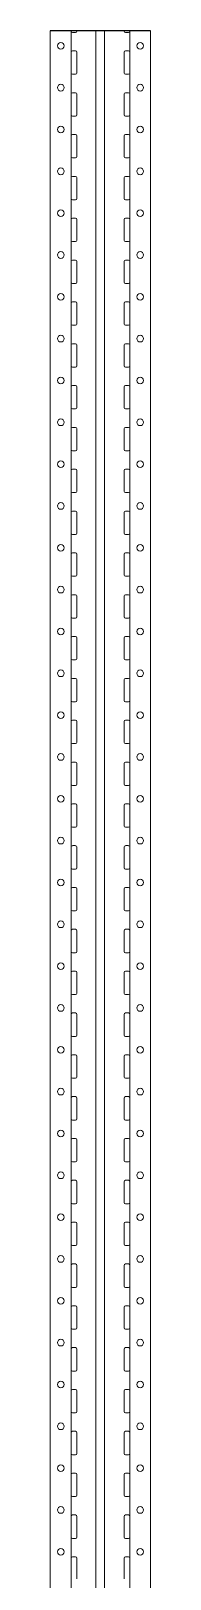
# Model space of a CAD drawing. Header units: millimetres. Extents: x 377 to 4292, y 366 to 7366.
# Drawn here: x 393 to 513, y 5516 to 7366 of the extents above; entities that cross this region are included whole.
import ezdxf

# ---------------------------------------------------------------- set-up
doc = ezdxf.new("R2010")
doc.units = ezdxf.units.MM
doc.layers.add('Рамы', color=7, linetype='Continuous', true_color=0x154889)

# ---------------------------------------------------------------- blocks, each defined once
blk = doc.blocks.new('*U10')
at = {"lineweight": 13, "ltscale": 100}
for p, q in [((-60, 0), (-60, 7000)), ((-35, 0), (-35, 7000)), ((-5.5, 7000), (-5.5, 0)), ((5, 7000), (5, 0)), ((35, 0), (35, 7000)), ((60, 0), (60, 7000))]:
    blk.add_line(p, q, dxfattribs=at)
blk.add_line((60, 7000), (-60, 7000))
at = {"lineweight": 13}
for p, q in [((-29.7, 6998.2), (-33.5, 6998.2)), ((-28.3, 6999.7), (-28.3, 7000)), ((28.3, 6999.7), (28.3, 7000)), ((29.8, 6998.2), (33.5, 6998.2)), ((-29.7, 6976.2), (-33.5, 6976.2)), ((33.5, 6976.2), (29.8, 6976.2)), ((-28.3, 6950), (-28.3, 6974.7)), ((28.3, 6950), (28.3, 6974.6)), ((-29.7, 6948.2), (-33.5, 6948.2)), ((-28.3, 6949.7), (-28.3, 6950)), ((28.3, 6949.7), (28.3, 6950)), ((29.8, 6948.2), (33.5, 6948.2)), ((-29.7, 6926.2), (-33.5, 6926.2)), ((-28.3, 6900), (-28.3, 6924.7)), ((28.3, 6900), (28.3, 6924.6)), ((33.5, 6926.2), (29.8, 6926.2)), ((-29.7, 6898.2), (-33.5, 6898.2)), ((-28.3, 6899.7), (-28.3, 6900)), ((28.3, 6899.7), (28.3, 6900)), ((29.8, 6898.2), (33.5, 6898.2)), ((-29.7, 6876.2), (-33.5, 6876.2)), ((-28.3, 6850), (-28.3, 6874.7)), ((28.3, 6850), (28.3, 6874.6)), ((33.5, 6876.2), (29.8, 6876.2)), ((-29.7, 6848.2), (-33.5, 6848.2)), ((-28.3, 6849.7), (-28.3, 6850)), ((28.3, 6849.7), (28.3, 6850)), ((29.8, 6848.2), (33.5, 6848.2)), ((-29.7, 6826.2), (-33.5, 6826.2)), ((-28.3, 6800), (-28.3, 6824.7)), ((28.3, 6800), (28.3, 6824.6)), ((33.5, 6826.2), (29.8, 6826.2)), ((-29.7, 6798.2), (-33.5, 6798.2)), ((-28.3, 6799.7), (-28.3, 6800)), ((28.3, 6799.7), (28.3, 6800)), ((29.8, 6798.2), (33.5, 6798.2)), ((-29.7, 6776.2), (-33.5, 6776.2)), ((-28.3, 6750), (-28.3, 6774.7)), ((28.3, 6750), (28.3, 6774.6)), ((33.5, 6776.2), (29.8, 6776.2)), ((-29.7, 6748.2), (-33.5, 6748.2)), ((-28.3, 6749.7), (-28.3, 6750)), ((28.3, 6749.7), (28.3, 6750)), ((29.8, 6748.2), (33.5, 6748.2)), ((-29.7, 6726.2), (-33.5, 6726.2)), ((-28.3, 6700), (-28.3, 6724.7)), ((28.3, 6700), (28.3, 6724.6)), ((33.5, 6726.2), (29.8, 6726.2)), ((-29.7, 6698.2), (-33.5, 6698.2)), ((-28.3, 6699.7), (-28.3, 6700)), ((28.3, 6699.7), (28.3, 6700)), ((29.8, 6698.2), (33.5, 6698.2)), ((-29.7, 6676.2), (-33.5, 6676.2)), ((-28.3, 6650), (-28.3, 6674.7)), ((28.3, 6650), (28.3, 6674.6)), ((33.5, 6676.2), (29.8, 6676.2)), ((-29.7, 6648.2), (-33.5, 6648.2)), ((-28.3, 6649.7), (-28.3, 6650)), ((28.3, 6649.7), (28.3, 6650)), ((29.8, 6648.2), (33.5, 6648.2)), ((-29.7, 6626.2), (-33.5, 6626.2)), ((-28.3, 6600), (-28.3, 6624.7)), ((28.3, 6600), (28.3, 6624.6)), ((33.5, 6626.2), (29.8, 6626.2)), ((-29.7, 6598.2), (-33.5, 6598.2)), ((-28.3, 6599.7), (-28.3, 6600)), ((28.3, 6599.7), (28.3, 6600)), ((29.8, 6598.2), (33.5, 6598.2)), ((-29.7, 6576.2), (-33.5, 6576.2)), ((-28.3, 6550), (-28.3, 6574.7)), ((28.3, 6550), (28.3, 6574.6)), ((33.5, 6576.2), (29.8, 6576.2)), ((-29.7, 6548.2), (-33.5, 6548.2)), ((-28.3, 6549.7), (-28.3, 6550)), ((28.3, 6549.7), (28.3, 6550)), ((29.8, 6548.2), (33.5, 6548.2)), ((-29.7, 6526.2), (-33.5, 6526.2)), ((-28.3, 6500), (-28.3, 6524.7)), ((28.3, 6500), (28.3, 6524.6)), ((33.5, 6526.2), (29.8, 6526.2)), ((-29.7, 6498.2), (-33.5, 6498.2)), ((-28.3, 6499.7), (-28.3, 6500)), ((28.3, 6499.7), (28.3, 6500)), ((29.8, 6498.2), (33.5, 6498.2)), ((-29.7, 6476.2), (-33.5, 6476.2)), ((33.5, 6476.2), (29.8, 6476.2)), ((-28.3, 6450), (-28.3, 6474.7)), ((28.3, 6450), (28.3, 6474.6)), ((-29.7, 6448.2), (-33.5, 6448.2)), ((-28.3, 6449.7), (-28.3, 6450)), ((28.3, 6449.7), (28.3, 6450)), ((29.8, 6448.2), (33.5, 6448.2)), ((-29.7, 6426.2), (-33.5, 6426.2)), ((-28.3, 6400), (-28.3, 6424.7)), ((28.3, 6400), (28.3, 6424.6)), ((33.5, 6426.2), (29.8, 6426.2)), ((-29.7, 6398.2), (-33.5, 6398.2)), ((-28.3, 6399.7), (-28.3, 6400)), ((28.3, 6399.7), (28.3, 6400)), ((29.8, 6398.2), (33.5, 6398.2)), ((-29.7, 6376.2), (-33.5, 6376.2)), ((-28.3, 6350), (-28.3, 6374.7)), ((28.3, 6350), (28.3, 6374.6)), ((33.5, 6376.2), (29.8, 6376.2)), ((-29.7, 6348.2), (-33.5, 6348.2)), ((-28.3, 6349.7), (-28.3, 6350)), ((28.3, 6349.7), (28.3, 6350)), ((29.8, 6348.2), (33.5, 6348.2)), ((-29.7, 6326.2), (-33.5, 6326.2)), ((-28.3, 6300), (-28.3, 6324.7)), ((28.3, 6300), (28.3, 6324.6)), ((33.5, 6326.2), (29.8, 6326.2)), ((-29.7, 6298.2), (-33.5, 6298.2)), ((-28.3, 6299.7), (-28.3, 6300)), ((28.3, 6299.7), (28.3, 6300)), ((29.8, 6298.2), (33.5, 6298.2)), ((-29.7, 6276.2), (-33.5, 6276.2)), ((-28.3, 6250), (-28.3, 6274.7)), ((28.3, 6250), (28.3, 6274.6)), ((33.5, 6276.2), (29.8, 6276.2)), ((-29.7, 6248.2), (-33.5, 6248.2)), ((-28.3, 6249.7), (-28.3, 6250)), ((28.3, 6249.7), (28.3, 6250)), ((29.8, 6248.2), (33.5, 6248.2)), ((-29.7, 6226.2), (-33.5, 6226.2)), ((-28.3, 6200), (-28.3, 6224.7)), ((28.3, 6200), (28.3, 6224.6)), ((33.5, 6226.2), (29.8, 6226.2)), ((-28.3, 6199.7), (-28.3, 6200)), ((28.3, 6199.7), (28.3, 6200)), ((-29.7, 6198.2), (-33.5, 6198.2)), ((29.8, 6198.2), (33.5, 6198.2)), ((-29.7, 6176.2), (-33.5, 6176.2)), ((-28.3, 6150), (-28.3, 6174.7)), ((28.3, 6150), (28.3, 6174.6)), ((33.5, 6176.2), (29.8, 6176.2)), ((-29.7, 6148.2), (-33.5, 6148.2)), ((-28.3, 6149.7), (-28.3, 6150)), ((28.3, 6149.7), (28.3, 6150)), ((29.8, 6148.2), (33.5, 6148.2)), ((-29.7, 6126.2), (-33.5, 6126.2)), ((-28.3, 6100), (-28.3, 6124.7)), ((28.3, 6100), (28.3, 6124.6)), ((33.5, 6126.2), (29.8, 6126.2)), ((-29.7, 6098.2), (-33.5, 6098.2)), ((-28.3, 6099.7), (-28.3, 6100)), ((28.3, 6099.7), (28.3, 6100)), ((29.8, 6098.2), (33.5, 6098.2)), ((-29.7, 6076.2), (-33.5, 6076.2)), ((-28.3, 6050), (-28.3, 6074.7)), ((28.3, 6050), (28.3, 6074.6)), ((33.5, 6076.2), (29.8, 6076.2)), ((-29.7, 6048.2), (-33.5, 6048.2)), ((-28.3, 6049.7), (-28.3, 6050)), ((28.3, 6049.7), (28.3, 6050)), ((29.8, 6048.2), (33.5, 6048.2)), ((-29.7, 6026.2), (-33.5, 6026.2)), ((-28.3, 6000), (-28.3, 6024.7)), ((28.3, 6000), (28.3, 6024.6)), ((33.5, 6026.2), (29.8, 6026.2)), ((-29.7, 5998.2), (-33.5, 5998.2)), ((-28.3, 5999.7), (-28.3, 6000)), ((28.3, 5999.7), (28.3, 6000)), ((29.8, 5998.2), (33.5, 5998.2)), ((-29.7, 5976.2), (-33.5, 5976.2)), ((-28.3, 5950), (-28.3, 5974.7)), ((28.3, 5950), (28.3, 5974.6)), ((33.5, 5976.2), (29.8, 5976.2)), ((-29.7, 5948.2), (-33.5, 5948.2)), ((-28.3, 5949.7), (-28.3, 5950)), ((28.3, 5949.7), (28.3, 5950)), ((29.8, 5948.2), (33.5, 5948.2)), ((-29.7, 5926.2), (-33.5, 5926.2)), ((-28.3, 5900), (-28.3, 5924.7)), ((28.3, 5900), (28.3, 5924.6)), ((33.5, 5926.2), (29.8, 5926.2)), ((-29.7, 5898.2), (-33.5, 5898.2)), ((-28.3, 5899.7), (-28.3, 5900)), ((28.3, 5899.7), (28.3, 5900)), ((29.8, 5898.2), (33.5, 5898.2)), ((-29.7, 5876.2), (-33.5, 5876.2)), ((-28.3, 5850), (-28.3, 5874.7)), ((28.3, 5850), (28.3, 5874.6)), ((33.5, 5876.2), (29.8, 5876.2)), ((-29.7, 5848.2), (-33.5, 5848.2)), ((-28.3, 5849.7), (-28.3, 5850)), ((28.3, 5849.7), (28.3, 5850)), ((29.8, 5848.2), (33.5, 5848.2)), ((-29.7, 5826.2), (-33.5, 5826.2)), ((-28.3, 5800), (-28.3, 5824.7)), ((28.3, 5800), (28.3, 5824.6)), ((33.5, 5826.2), (29.8, 5826.2)), ((-29.7, 5798.2), (-33.5, 5798.2)), ((-28.3, 5799.7), (-28.3, 5800)), ((28.3, 5799.7), (28.3, 5800)), ((29.8, 5798.2), (33.5, 5798.2)), ((-29.7, 5776.2), (-33.5, 5776.2)), ((-28.3, 5750), (-28.3, 5774.7)), ((28.3, 5750), (28.3, 5774.6)), ((33.5, 5776.2), (29.8, 5776.2)), ((-29.7, 5748.2), (-33.5, 5748.2)), ((-28.3, 5749.7), (-28.3, 5750)), ((28.3, 5749.7), (28.3, 5750)), ((29.8, 5748.2), (33.5, 5748.2)), ((-29.7, 5726.2), (-33.5, 5726.2)), ((-28.3, 5700), (-28.3, 5724.7)), ((28.3, 5700), (28.3, 5724.6)), ((33.5, 5726.2), (29.8, 5726.2)), ((-28.3, 5699.7), (-28.3, 5700)), ((28.3, 5699.7), (28.3, 5700)), ((-29.7, 5698.2), (-33.5, 5698.2)), ((29.8, 5698.2), (33.5, 5698.2)), ((-29.7, 5676.2), (-33.5, 5676.2)), ((-28.3, 5650), (-28.3, 5674.7)), ((28.3, 5650), (28.3, 5674.6)), ((33.5, 5676.2), (29.8, 5676.2)), ((-29.7, 5648.2), (-33.5, 5648.2)), ((-28.3, 5649.7), (-28.3, 5650)), ((28.3, 5649.7), (28.3, 5650)), ((29.8, 5648.2), (33.5, 5648.2)), ((-29.7, 5626.2), (-33.5, 5626.2)), ((33.5, 5626.2), (29.8, 5626.2)), ((-28.3, 5600), (-28.3, 5624.7)), ((28.3, 5600), (28.3, 5624.6)), ((-29.7, 5598.2), (-33.5, 5598.2)), ((-28.3, 5599.7), (-28.3, 5600)), ((28.3, 5599.7), (28.3, 5600)), ((29.8, 5598.2), (33.5, 5598.2)), ((-29.7, 5576.2), (-33.5, 5576.2)), ((-28.3, 5550), (-28.3, 5574.7)), ((28.3, 5550), (28.3, 5574.6)), ((33.5, 5576.2), (29.8, 5576.2)), ((-29.7, 5548.2), (-33.5, 5548.2)), ((-28.3, 5549.7), (-28.3, 5550)), ((28.3, 5549.7), (28.3, 5550)), ((29.8, 5548.2), (33.5, 5548.2)), ((-29.7, 5526.2), (-33.5, 5526.2)), ((-28.3, 5500), (-28.3, 5524.7)), ((28.3, 5500), (28.3, 5524.6)), ((33.5, 5526.2), (29.8, 5526.2)), ((-29.7, 5498.2), (-33.5, 5498.2)), ((-28.3, 5499.7), (-28.3, 5500)), ((28.3, 5499.7), (28.3, 5500)), ((29.8, 5498.2), (33.5, 5498.2)), ((-29.7, 5476.2), (-33.5, 5476.2)), ((-28.3, 5450), (-28.3, 5474.7)), ((28.3, 5450), (28.3, 5474.6)), ((33.5, 5476.2), (29.8, 5476.2)), ((-29.7, 5448.2), (-33.5, 5448.2)), ((-28.3, 5449.7), (-28.3, 5450)), ((28.3, 5449.7), (28.3, 5450)), ((29.8, 5448.2), (33.5, 5448.2)), ((-29.7, 5426.2), (-33.5, 5426.2)), ((-28.3, 5400), (-28.3, 5424.7)), ((28.3, 5400), (28.3, 5424.6)), ((33.5, 5426.2), (29.8, 5426.2)), ((-29.7, 5398.2), (-33.5, 5398.2)), ((-28.3, 5399.7), (-28.3, 5400)), ((28.3, 5399.7), (28.3, 5400)), ((29.8, 5398.2), (33.5, 5398.2)), ((-29.7, 5376.2), (-33.5, 5376.2)), ((-28.3, 5350), (-28.3, 5374.7)), ((28.3, 5350), (28.3, 5374.6)), ((33.5, 5376.2), (29.8, 5376.2)), ((-29.7, 5348.2), (-33.5, 5348.2)), ((-28.3, 5349.7), (-28.3, 5350)), ((28.3, 5349.7), (28.3, 5350)), ((29.8, 5348.2), (33.5, 5348.2)), ((-29.7, 5326.2), (-33.5, 5326.2)), ((-28.3, 5300), (-28.3, 5324.7)), ((28.3, 5300), (28.3, 5324.6)), ((33.5, 5326.2), (29.8, 5326.2)), ((-29.7, 5298.2), (-33.5, 5298.2)), ((-28.3, 5299.7), (-28.3, 5300)), ((28.3, 5299.7), (28.3, 5300)), ((29.8, 5298.2), (33.5, 5298.2)), ((-29.7, 5276.2), (-33.5, 5276.2)), ((-28.3, 5250), (-28.3, 5274.7)), ((28.3, 5250), (28.3, 5274.6)), ((33.5, 5276.2), (29.8, 5276.2)), ((-29.7, 5248.2), (-33.5, 5248.2)), ((-28.3, 5249.7), (-28.3, 5250)), ((28.3, 5249.7), (28.3, 5250)), ((29.8, 5248.2), (33.5, 5248.2)), ((-29.7, 5226.2), (-33.5, 5226.2)), ((-28.3, 5200), (-28.3, 5224.7)), ((28.3, 5200), (28.3, 5224.6)), ((33.5, 5226.2), (29.8, 5226.2)), ((-28.3, 5199.7), (-28.3, 5200)), ((28.3, 5199.7), (28.3, 5200)), ((-29.7, 5198.2), (-33.5, 5198.2)), ((29.8, 5198.2), (33.5, 5198.2)), ((-29.7, 5176.2), (-33.5, 5176.2)), ((-28.3, 5150), (-28.3, 5174.7)), ((28.3, 5150), (28.3, 5174.6)), ((33.5, 5176.2), (29.8, 5176.2)), ((-28.3, 5149.7), (-28.3, 5150)), ((28.3, 5149.7), (28.3, 5150))]:
    blk.add_line(p, q, dxfattribs=at)
for centre, major_axis, start_param, end_param in [((-33.5, 6999.7), (-1.06, 1.06), 0.785398, 2.356194), ((-29.7, 6999.7), (1.06, 1.06), 3.926991, 5.497787), ((29.8, 6999.7), (-1.06, 1.06), 0.785398, 2.356194), ((33.5, 6999.7), (1.06, 1.06), 3.926991, 5.497787), ((-47.5, 6982.2), (4, 0), -0.000077, 6.283108), ((-33.5, 6974.7), (1.06, 1.06), 0.785398, 2.356194), ((-29.7, 6974.7), (-1.06, 1.06), 3.926991, 5.497787), ((29.8, 6974.7), (1.06, 1.06), 0.785398, 2.356194), ((33.5, 6974.7), (-1.06, 1.06), 3.926991, 5.497787), ((47.5, 6982.2), (4, 0), -0.000077, 6.283108), ((-33.5, 6949.7), (-1.06, 1.06), 0.785398, 2.356194), ((-29.7, 6949.7), (1.06, 1.06), 3.926991, 5.497787), ((29.8, 6949.7), (-1.06, 1.06), 0.785398, 2.356194), ((33.5, 6949.7), (1.06, 1.06), 3.926991, 5.497787), ((-47.5, 6932.2), (4, 0), -0.000077, 6.283108), ((-33.5, 6924.7), (1.06, 1.06), 0.785398, 2.356194), ((-29.7, 6924.7), (-1.06, 1.06), 3.926991, 5.497787), ((29.8, 6924.7), (1.06, 1.06), 0.785398, 2.356194), ((33.5, 6924.7), (-1.06, 1.06), 3.926991, 5.497787), ((47.5, 6932.2), (4, 0), -0.000077, 6.283108), ((-47.5, 6882.2), (4, 0), -0.000077, 6.283108), ((-33.5, 6899.7), (-1.06, 1.06), 0.785398, 2.356194), ((-29.7, 6899.7), (1.06, 1.06), 3.926991, 5.497787), ((29.8, 6899.7), (-1.06, 1.06), 0.785398, 2.356194), ((33.5, 6899.7), (1.06, 1.06), 3.926991, 5.497787), ((47.5, 6882.2), (4, 0), -0.000077, 6.283108), ((-33.5, 6874.7), (1.06, 1.06), 0.785398, 2.356194), ((-29.7, 6874.7), (-1.06, 1.06), 3.926991, 5.497787), ((29.8, 6874.7), (1.06, 1.06), 0.785398, 2.356194), ((33.5, 6874.7), (-1.06, 1.06), 3.926991, 5.497787), ((-33.5, 6849.7), (-1.06, 1.06), 0.785398, 2.356194), ((-29.7, 6849.7), (1.06, 1.06), 3.926991, 5.497787), ((29.8, 6849.7), (-1.06, 1.06), 0.785398, 2.356194), ((33.5, 6849.7), (1.06, 1.06), 3.926991, 5.497787), ((-47.5, 6832.2), (4, 0), -0.000077, 6.283108), ((47.5, 6832.2), (4, 0), -0.000077, 6.283108), ((-33.5, 6824.7), (1.06, 1.06), 0.785398, 2.356194), ((-29.7, 6824.7), (-1.06, 1.06), 3.926991, 5.497787), ((29.8, 6824.7), (1.06, 1.06), 0.785398, 2.356194), ((33.5, 6824.7), (-1.06, 1.06), 3.926991, 5.497787), ((-33.5, 6799.7), (-1.06, 1.06), 0.785398, 2.356194), ((-29.7, 6799.7), (1.06, 1.06), 3.926991, 5.497787), ((29.8, 6799.7), (-1.06, 1.06), 0.785398, 2.356194), ((33.5, 6799.7), (1.06, 1.06), 3.926991, 5.497787), ((-47.5, 6782.2), (4, 0), -0.000077, 6.283108), ((-33.5, 6774.7), (1.06, 1.06), 0.785398, 2.356194), ((-29.7, 6774.7), (-1.06, 1.06), 3.926991, 5.497787), ((29.8, 6774.7), (1.06, 1.06), 0.785398, 2.356194), ((33.5, 6774.7), (-1.06, 1.06), 3.926991, 5.497787), ((47.5, 6782.2), (4, 0), -0.000077, 6.283108), ((-47.5, 6732.2), (4, 0), -0.000077, 6.283108), ((-33.5, 6749.7), (-1.06, 1.06), 0.785398, 2.356194), ((-29.7, 6749.7), (1.06, 1.06), 3.926991, 5.497787), ((29.8, 6749.7), (-1.06, 1.06), 0.785398, 2.356194), ((33.5, 6749.7), (1.06, 1.06), 3.926991, 5.497787), ((47.5, 6732.2), (4, 0), -0.000077, 6.283108), ((-33.5, 6724.7), (1.06, 1.06), 0.785398, 2.356194), ((-29.7, 6724.7), (-1.06, 1.06), 3.926991, 5.497787), ((29.8, 6724.7), (1.06, 1.06), 0.785398, 2.356194), ((33.5, 6724.7), (-1.06, 1.06), 3.926991, 5.497787), ((-33.5, 6699.7), (-1.06, 1.06), 0.785398, 2.356194), ((-29.7, 6699.7), (1.06, 1.06), 3.926991, 5.497787), ((29.8, 6699.7), (-1.06, 1.06), 0.785398, 2.356194), ((33.5, 6699.7), (1.06, 1.06), 3.926991, 5.497787), ((-47.5, 6682.2), (4, 0), -0.000077, 6.283108), ((47.5, 6682.2), (4, 0), -0.000077, 6.283108), ((-33.5, 6674.7), (1.06, 1.06), 0.785398, 2.356194), ((-29.7, 6674.7), (-1.06, 1.06), 3.926991, 5.497787), ((29.8, 6674.7), (1.06, 1.06), 0.785398, 2.356194), ((33.5, 6674.7), (-1.06, 1.06), 3.926991, 5.497787), ((-33.5, 6649.7), (-1.06, 1.06), 0.785398, 2.356194), ((-29.7, 6649.7), (1.06, 1.06), 3.926991, 5.497787), ((29.8, 6649.7), (-1.06, 1.06), 0.785398, 2.356194), ((33.5, 6649.7), (1.06, 1.06), 3.926991, 5.497787), ((-47.5, 6632.2), (4, 0), -0.000077, 6.283108), ((-33.5, 6624.7), (1.06, 1.06), 0.785398, 2.356194), ((-29.7, 6624.7), (-1.06, 1.06), 3.926991, 5.497787), ((29.8, 6624.7), (1.06, 1.06), 0.785398, 2.356194), ((33.5, 6624.7), (-1.06, 1.06), 3.926991, 5.497787), ((47.5, 6632.2), (4, 0), -0.000077, 6.283108), ((-33.5, 6599.7), (-1.06, 1.06), 0.785398, 2.356194), ((-29.7, 6599.7), (1.06, 1.06), 3.926991, 5.497787), ((29.8, 6599.7), (-1.06, 1.06), 0.785398, 2.356194), ((33.5, 6599.7), (1.06, 1.06), 3.926991, 5.497787), ((-47.5, 6582.2), (4, 0), -0.000077, 6.283108), ((-33.5, 6574.7), (1.06, 1.06), 0.785398, 2.356194), ((-29.7, 6574.7), (-1.06, 1.06), 3.926991, 5.497787), ((29.8, 6574.7), (1.06, 1.06), 0.785398, 2.356194), ((33.5, 6574.7), (-1.06, 1.06), 3.926991, 5.497787), ((47.5, 6582.2), (4, 0), -0.000077, 6.283108), ((-47.5, 6532.2), (4, 0), -0.000077, 6.283108), ((-33.5, 6549.7), (-1.06, 1.06), 0.785398, 2.356194), ((-29.7, 6549.7), (1.06, 1.06), 3.926991, 5.497787), ((29.8, 6549.7), (-1.06, 1.06), 0.785398, 2.356194), ((33.5, 6549.7), (1.06, 1.06), 3.926991, 5.497787), ((47.5, 6532.2), (4, 0), -0.000077, 6.283108), ((-33.5, 6524.7), (1.06, 1.06), 0.785398, 2.356194), ((-29.7, 6524.7), (-1.06, 1.06), 3.926991, 5.497787), ((29.8, 6524.7), (1.06, 1.06), 0.785398, 2.356194), ((33.5, 6524.7), (-1.06, 1.06), 3.926991, 5.497787), ((-33.5, 6499.7), (-1.06, 1.06), 0.785398, 2.356194), ((-29.7, 6499.7), (1.06, 1.06), 3.926991, 5.497787), ((29.8, 6499.7), (-1.06, 1.06), 0.785398, 2.356194), ((33.5, 6499.7), (1.06, 1.06), 3.926991, 5.497787), ((-47.5, 6482.2), (4, 0), -0.000077, 6.283108), ((-33.5, 6474.7), (1.06, 1.06), 0.785398, 2.356194), ((-29.7, 6474.7), (-1.06, 1.06), 3.926991, 5.497787), ((29.8, 6474.7), (1.06, 1.06), 0.785398, 2.356194), ((33.5, 6474.7), (-1.06, 1.06), 3.926991, 5.497787), ((47.5, 6482.2), (4, 0), -0.000077, 6.283108), ((-33.5, 6449.7), (-1.06, 1.06), 0.785398, 2.356194), ((-29.7, 6449.7), (1.06, 1.06), 3.926991, 5.497787), ((29.8, 6449.7), (-1.06, 1.06), 0.785398, 2.356194), ((33.5, 6449.7), (1.06, 1.06), 3.926991, 5.497787), ((-47.5, 6432.2), (4, 0), -0.000077, 6.283108), ((-33.5, 6424.7), (1.06, 1.06), 0.785398, 2.356194), ((-29.7, 6424.7), (-1.06, 1.06), 3.926991, 5.497787), ((29.8, 6424.7), (1.06, 1.06), 0.785398, 2.356194), ((33.5, 6424.7), (-1.06, 1.06), 3.926991, 5.497787), ((47.5, 6432.2), (4, 0), -0.000077, 6.283108), ((-47.5, 6382.2), (4, 0), -0.000077, 6.283108), ((-33.5, 6399.7), (-1.06, 1.06), 0.785398, 2.356194), ((-29.7, 6399.7), (1.06, 1.06), 3.926991, 5.497787), ((29.8, 6399.7), (-1.06, 1.06), 0.785398, 2.356194), ((33.5, 6399.7), (1.06, 1.06), 3.926991, 5.497787), ((47.5, 6382.2), (4, 0), -0.000077, 6.283108), ((-33.5, 6374.7), (1.06, 1.06), 0.785398, 2.356194), ((-29.7, 6374.7), (-1.06, 1.06), 3.926991, 5.497787), ((29.8, 6374.7), (1.06, 1.06), 0.785398, 2.356194), ((33.5, 6374.7), (-1.06, 1.06), 3.926991, 5.497787), ((-33.5, 6349.7), (-1.06, 1.06), 0.785398, 2.356194), ((-29.7, 6349.7), (1.06, 1.06), 3.926991, 5.497787), ((29.8, 6349.7), (-1.06, 1.06), 0.785398, 2.356194), ((33.5, 6349.7), (1.06, 1.06), 3.926991, 5.497787), ((-47.5, 6332.2), (4, 0), -0.000077, 6.283108), ((47.5, 6332.2), (4, 0), -0.000077, 6.283108), ((-33.5, 6324.7), (1.06, 1.06), 0.785398, 2.356194), ((-29.7, 6324.7), (-1.06, 1.06), 3.926991, 5.497787), ((29.8, 6324.7), (1.06, 1.06), 0.785398, 2.356194), ((33.5, 6324.7), (-1.06, 1.06), 3.926991, 5.497787), ((-33.5, 6299.7), (-1.06, 1.06), 0.785398, 2.356194), ((-29.7, 6299.7), (1.06, 1.06), 3.926991, 5.497787), ((29.8, 6299.7), (-1.06, 1.06), 0.785398, 2.356194), ((33.5, 6299.7), (1.06, 1.06), 3.926991, 5.497787), ((-47.5, 6282.2), (4, 0), -0.000077, 6.283108), ((-33.5, 6274.7), (1.06, 1.06), 0.785398, 2.356194), ((-29.7, 6274.7), (-1.06, 1.06), 3.926991, 5.497787), ((29.8, 6274.7), (1.06, 1.06), 0.785398, 2.356194), ((33.5, 6274.7), (-1.06, 1.06), 3.926991, 5.497787), ((47.5, 6282.2), (4, 0), -0.000077, 6.283108), ((-47.5, 6232.2), (4, 0), -0.000077, 6.283108), ((-33.5, 6249.7), (-1.06, 1.06), 0.785398, 2.356194), ((-29.7, 6249.7), (1.06, 1.06), 3.926991, 5.497787), ((29.8, 6249.7), (-1.06, 1.06), 0.785398, 2.356194), ((33.5, 6249.7), (1.06, 1.06), 3.926991, 5.497787), ((47.5, 6232.2), (4, 0), -0.000077, 6.283108), ((-33.5, 6224.7), (1.06, 1.06), 0.785398, 2.356194), ((-29.7, 6224.7), (-1.06, 1.06), 3.926991, 5.497787), ((29.8, 6224.7), (1.06, 1.06), 0.785398, 2.356194), ((33.5, 6224.7), (-1.06, 1.06), 3.926991, 5.497787), ((-33.5, 6199.7), (-1.06, 1.06), 0.785398, 2.356194), ((-29.7, 6199.7), (1.06, 1.06), 3.926991, 5.497787), ((29.8, 6199.7), (-1.06, 1.06), 0.785398, 2.356194), ((33.5, 6199.7), (1.06, 1.06), 3.926991, 5.497787), ((-47.5, 6182.2), (4, 0), -0.000077, 6.283108), ((47.5, 6182.2), (4, 0), -0.000077, 6.283108), ((-33.5, 6174.7), (1.06, 1.06), 0.785398, 2.356194), ((-29.7, 6174.7), (-1.06, 1.06), 3.926991, 5.497787), ((29.8, 6174.7), (1.06, 1.06), 0.785398, 2.356194), ((33.5, 6174.7), (-1.06, 1.06), 3.926991, 5.497787), ((-33.5, 6149.7), (-1.06, 1.06), 0.785398, 2.356194), ((-29.7, 6149.7), (1.06, 1.06), 3.926991, 5.497787), ((29.8, 6149.7), (-1.06, 1.06), 0.785398, 2.356194), ((33.5, 6149.7), (1.06, 1.06), 3.926991, 5.497787), ((-47.5, 6132.2), (4, 0), -0.000077, 6.283108), ((-33.5, 6124.7), (1.06, 1.06), 0.785398, 2.356194), ((-29.7, 6124.7), (-1.06, 1.06), 3.926991, 5.497787), ((29.8, 6124.7), (1.06, 1.06), 0.785398, 2.356194), ((33.5, 6124.7), (-1.06, 1.06), 3.926991, 5.497787), ((47.5, 6132.2), (4, 0), -0.000077, 6.283108), ((-33.5, 6099.7), (-1.06, 1.06), 0.785398, 2.356194), ((-29.7, 6099.7), (1.06, 1.06), 3.926991, 5.497787), ((29.8, 6099.7), (-1.06, 1.06), 0.785398, 2.356194), ((33.5, 6099.7), (1.06, 1.06), 3.926991, 5.497787), ((-47.5, 6082.2), (4, 0), -0.000077, 6.283108), ((-33.5, 6074.7), (1.06, 1.06), 0.785398, 2.356194), ((-29.7, 6074.7), (-1.06, 1.06), 3.926991, 5.497787), ((29.8, 6074.7), (1.06, 1.06), 0.785398, 2.356194), ((33.5, 6074.7), (-1.06, 1.06), 3.926991, 5.497787), ((47.5, 6082.2), (4, 0), -0.000077, 6.283108), ((-47.5, 6032.2), (4, 0), -0.000077, 6.283108), ((-33.5, 6049.7), (-1.06, 1.06), 0.785398, 2.356194), ((-29.7, 6049.7), (1.06, 1.06), 3.926991, 5.497787), ((29.8, 6049.7), (-1.06, 1.06), 0.785398, 2.356194), ((33.5, 6049.7), (1.06, 1.06), 3.926991, 5.497787), ((47.5, 6032.2), (4, 0), -0.000077, 6.283108), ((-33.5, 6024.7), (1.06, 1.06), 0.785398, 2.356194), ((-29.7, 6024.7), (-1.06, 1.06), 3.926991, 5.497787), ((29.8, 6024.7), (1.06, 1.06), 0.785398, 2.356194), ((33.5, 6024.7), (-1.06, 1.06), 3.926991, 5.497787), ((-33.5, 5999.7), (-1.06, 1.06), 0.785398, 2.356194), ((-29.7, 5999.7), (1.06, 1.06), 3.926991, 5.497787), ((29.8, 5999.7), (-1.06, 1.06), 0.785398, 2.356194), ((33.5, 5999.7), (1.06, 1.06), 3.926991, 5.497787), ((-47.5, 5982.2), (4, 0), -0.000077, 6.283108), ((47.5, 5982.2), (4, 0), -0.000077, 6.283108), ((-33.5, 5974.7), (1.06, 1.06), 0.785398, 2.356194), ((-29.7, 5974.7), (-1.06, 1.06), 3.926991, 5.497787), ((29.8, 5974.7), (1.06, 1.06), 0.785398, 2.356194), ((33.5, 5974.7), (-1.06, 1.06), 3.926991, 5.497787), ((-33.5, 5949.7), (-1.06, 1.06), 0.785398, 2.356194), ((-29.7, 5949.7), (1.06, 1.06), 3.926991, 5.497787), ((29.8, 5949.7), (-1.06, 1.06), 0.785398, 2.356194), ((33.5, 5949.7), (1.06, 1.06), 3.926991, 5.497787), ((-47.5, 5932.2), (4, 0), -0.000077, 6.283108), ((-33.5, 5924.7), (1.06, 1.06), 0.785398, 2.356194), ((-29.7, 5924.7), (-1.06, 1.06), 3.926991, 5.497787), ((29.8, 5924.7), (1.06, 1.06), 0.785398, 2.356194), ((33.5, 5924.7), (-1.06, 1.06), 3.926991, 5.497787), ((47.5, 5932.2), (4, 0), -0.000077, 6.283108), ((-47.5, 5882.2), (4, 0), -0.000077, 6.283108), ((-33.5, 5899.7), (-1.06, 1.06), 0.785398, 2.356194), ((-29.7, 5899.7), (1.06, 1.06), 3.926991, 5.497787), ((29.8, 5899.7), (-1.06, 1.06), 0.785398, 2.356194), ((33.5, 5899.7), (1.06, 1.06), 3.926991, 5.497787), ((47.5, 5882.2), (4, 0), -0.000077, 6.283108), ((-33.5, 5874.7), (1.06, 1.06), 0.785398, 2.356194), ((-29.7, 5874.7), (-1.06, 1.06), 3.926991, 5.497787), ((29.8, 5874.7), (1.06, 1.06), 0.785398, 2.356194), ((33.5, 5874.7), (-1.06, 1.06), 3.926991, 5.497787), ((-33.5, 5849.7), (-1.06, 1.06), 0.785398, 2.356194), ((-29.7, 5849.7), (1.06, 1.06), 3.926991, 5.497787), ((29.8, 5849.7), (-1.06, 1.06), 0.785398, 2.356194), ((33.5, 5849.7), (1.06, 1.06), 3.926991, 5.497787), ((-47.5, 5832.2), (4, 0), -0.000077, 6.283108), ((47.5, 5832.2), (4, 0), -0.000077, 6.283108), ((-33.5, 5824.7), (1.06, 1.06), 0.785398, 2.356194), ((-29.7, 5824.7), (-1.06, 1.06), 3.926991, 5.497787), ((29.8, 5824.7), (1.06, 1.06), 0.785398, 2.356194), ((33.5, 5824.7), (-1.06, 1.06), 3.926991, 5.497787), ((-33.5, 5799.7), (-1.06, 1.06), 0.785398, 2.356194), ((-29.7, 5799.7), (1.06, 1.06), 3.926991, 5.497787), ((29.8, 5799.7), (-1.06, 1.06), 0.785398, 2.356194), ((33.5, 5799.7), (1.06, 1.06), 3.926991, 5.497787), ((-47.5, 5782.2), (4, 0), -0.000077, 6.283108), ((-33.5, 5774.7), (1.06, 1.06), 0.785398, 2.356194), ((-29.7, 5774.7), (-1.06, 1.06), 3.926991, 5.497787), ((29.8, 5774.7), (1.06, 1.06), 0.785398, 2.356194), ((33.5, 5774.7), (-1.06, 1.06), 3.926991, 5.497787), ((47.5, 5782.2), (4, 0), -0.000077, 6.283108), ((-47.5, 5732.2), (4, 0), -0.000077, 6.283108), ((-33.5, 5749.7), (-1.06, 1.06), 0.785398, 2.356194), ((-29.7, 5749.7), (1.06, 1.06), 3.926991, 5.497787), ((29.8, 5749.7), (-1.06, 1.06), 0.785398, 2.356194), ((33.5, 5749.7), (1.06, 1.06), 3.926991, 5.497787), ((47.5, 5732.2), (4, 0), -0.000077, 6.283108), ((-33.5, 5724.7), (1.06, 1.06), 0.785398, 2.356194), ((-29.7, 5724.7), (-1.06, 1.06), 3.926991, 5.497787), ((29.8, 5724.7), (1.06, 1.06), 0.785398, 2.356194), ((33.5, 5724.7), (-1.06, 1.06), 3.926991, 5.497787), ((-33.5, 5699.7), (-1.06, 1.06), 0.785398, 2.356194), ((-29.7, 5699.7), (1.06, 1.06), 3.926991, 5.497787), ((29.8, 5699.7), (-1.06, 1.06), 0.785398, 2.356194), ((33.5, 5699.7), (1.06, 1.06), 3.926991, 5.497787), ((-47.5, 5682.2), (4, 0), -0.000077, 6.283108), ((47.5, 5682.2), (4, 0), -0.000077, 6.283108), ((-33.5, 5674.7), (1.06, 1.06), 0.785398, 2.356194), ((-29.7, 5674.7), (-1.06, 1.06), 3.926991, 5.497787), ((29.8, 5674.7), (1.06, 1.06), 0.785398, 2.356194), ((33.5, 5674.7), (-1.06, 1.06), 3.926991, 5.497787), ((-33.5, 5649.7), (-1.06, 1.06), 0.785398, 2.356194), ((-29.7, 5649.7), (1.06, 1.06), 3.926991, 5.497787), ((29.8, 5649.7), (-1.06, 1.06), 0.785398, 2.356194), ((33.5, 5649.7), (1.06, 1.06), 3.926991, 5.497787), ((-47.5, 5632.2), (4, 0), -0.000077, 6.283108), ((-33.5, 5624.7), (1.06, 1.06), 0.785398, 2.356194), ((-29.7, 5624.7), (-1.06, 1.06), 3.926991, 5.497787), ((29.8, 5624.7), (1.06, 1.06), 0.785398, 2.356194), ((33.5, 5624.7), (-1.06, 1.06), 3.926991, 5.497787), ((47.5, 5632.2), (4, 0), -0.000077, 6.283108), ((-33.5, 5599.7), (-1.06, 1.06), 0.785398, 2.356194), ((-29.7, 5599.7), (1.06, 1.06), 3.926991, 5.497787), ((29.8, 5599.7), (-1.06, 1.06), 0.785398, 2.356194), ((33.5, 5599.7), (1.06, 1.06), 3.926991, 5.497787), ((-47.5, 5582.2), (4, 0), -0.000077, 6.283108), ((-33.5, 5574.7), (1.06, 1.06), 0.785398, 2.356194), ((-29.7, 5574.7), (-1.06, 1.06), 3.926991, 5.497787), ((29.8, 5574.7), (1.06, 1.06), 0.785398, 2.356194), ((33.5, 5574.7), (-1.06, 1.06), 3.926991, 5.497787), ((47.5, 5582.2), (4, 0), -0.000077, 6.283108), ((-47.5, 5532.2), (4, 0), -0.000077, 6.283108), ((-33.5, 5549.7), (-1.06, 1.06), 0.785398, 2.356194), ((-29.7, 5549.7), (1.06, 1.06), 3.926991, 5.497787), ((29.8, 5549.7), (-1.06, 1.06), 0.785398, 2.356194), ((33.5, 5549.7), (1.06, 1.06), 3.926991, 5.497787), ((47.5, 5532.2), (4, 0), -0.000077, 6.283108), ((-33.5, 5524.7), (1.06, 1.06), 0.785398, 2.356194), ((-29.7, 5524.7), (-1.06, 1.06), 3.926991, 5.497787), ((29.8, 5524.7), (1.06, 1.06), 0.785398, 2.356194), ((33.5, 5524.7), (-1.06, 1.06), 3.926991, 5.497787), ((-33.5, 5499.7), (-1.06, 1.06), 0.785398, 2.356194), ((-29.7, 5499.7), (1.06, 1.06), 3.926991, 5.497787), ((29.8, 5499.7), (-1.06, 1.06), 0.785398, 2.356194), ((33.5, 5499.7), (1.06, 1.06), 3.926991, 5.497787), ((-47.5, 5482.2), (4, 0), -0.000077, 6.283108), ((47.5, 5482.2), (4, 0), -0.000077, 6.283108), ((-33.5, 5474.7), (1.06, 1.06), 0.785398, 2.356194), ((-29.7, 5474.7), (-1.06, 1.06), 3.926991, 5.497787), ((29.8, 5474.7), (1.06, 1.06), 0.785398, 2.356194), ((33.5, 5474.7), (-1.06, 1.06), 3.926991, 5.497787), ((-33.5, 5449.7), (-1.06, 1.06), 0.785398, 2.356194), ((-29.7, 5449.7), (1.06, 1.06), 3.926991, 5.497787), ((29.8, 5449.7), (-1.06, 1.06), 0.785398, 2.356194), ((33.5, 5449.7), (1.06, 1.06), 3.926991, 5.497787), ((-47.5, 5432.2), (4, 0), -0.000077, 6.283108), ((-33.5, 5424.7), (1.06, 1.06), 0.785398, 2.356194), ((-29.7, 5424.7), (-1.06, 1.06), 3.926991, 5.497787), ((29.8, 5424.7), (1.06, 1.06), 0.785398, 2.356194), ((33.5, 5424.7), (-1.06, 1.06), 3.926991, 5.497787), ((47.5, 5432.2), (4, 0), -0.000077, 6.283108), ((-47.5, 5382.2), (4, 0), -0.000077, 6.283108), ((-33.5, 5399.7), (-1.06, 1.06), 0.785398, 2.356194), ((-29.7, 5399.7), (1.06, 1.06), 3.926991, 5.497787), ((29.8, 5399.7), (-1.06, 1.06), 0.785398, 2.356194), ((33.5, 5399.7), (1.06, 1.06), 3.926991, 5.497787), ((47.5, 5382.2), (4, 0), -0.000077, 6.283108), ((-33.5, 5374.7), (1.06, 1.06), 0.785398, 2.356194), ((-29.7, 5374.7), (-1.06, 1.06), 3.926991, 5.497787), ((29.8, 5374.7), (1.06, 1.06), 0.785398, 2.356194), ((33.5, 5374.7), (-1.06, 1.06), 3.926991, 5.497787), ((-33.5, 5349.7), (-1.06, 1.06), 0.785398, 2.356194), ((-29.7, 5349.7), (1.06, 1.06), 3.926991, 5.497787), ((29.8, 5349.7), (-1.06, 1.06), 0.785398, 2.356194), ((33.5, 5349.7), (1.06, 1.06), 3.926991, 5.497787), ((-47.5, 5332.2), (4, 0), -0.000077, 6.283108), ((47.5, 5332.2), (4, 0), -0.000077, 6.283108), ((-33.5, 5324.7), (1.06, 1.06), 0.785398, 2.356194), ((-29.7, 5324.7), (-1.06, 1.06), 3.926991, 5.497787), ((29.8, 5324.7), (1.06, 1.06), 0.785398, 2.356194), ((33.5, 5324.7), (-1.06, 1.06), 3.926991, 5.497787), ((-33.5, 5299.7), (-1.06, 1.06), 0.785398, 2.356194), ((-29.7, 5299.7), (1.06, 1.06), 3.926991, 5.497787), ((29.8, 5299.7), (-1.06, 1.06), 0.785398, 2.356194), ((33.5, 5299.7), (1.06, 1.06), 3.926991, 5.497787), ((-47.5, 5282.2), (4, 0), -0.000077, 6.283108), ((-33.5, 5274.7), (1.06, 1.06), 0.785398, 2.356194), ((-29.7, 5274.7), (-1.06, 1.06), 3.926991, 5.497787), ((29.8, 5274.7), (1.06, 1.06), 0.785398, 2.356194), ((33.5, 5274.7), (-1.06, 1.06), 3.926991, 5.497787), ((47.5, 5282.2), (4, 0), -0.000077, 6.283108), ((-47.5, 5232.2), (4, 0), -0.000077, 6.283108), ((-33.5, 5249.7), (-1.06, 1.06), 0.785398, 2.356194), ((-29.7, 5249.7), (1.06, 1.06), 3.926991, 5.497787), ((29.8, 5249.7), (-1.06, 1.06), 0.785398, 2.356194), ((33.5, 5249.7), (1.06, 1.06), 3.926991, 5.497787), ((47.5, 5232.2), (4, 0), -0.000077, 6.283108), ((-33.5, 5224.7), (1.06, 1.06), 0.785398, 2.356194), ((-29.7, 5224.7), (-1.06, 1.06), 3.926991, 5.497787), ((29.8, 5224.7), (1.06, 1.06), 0.785398, 2.356194), ((33.5, 5224.7), (-1.06, 1.06), 3.926991, 5.497787), ((-33.5, 5199.7), (-1.06, 1.06), 0.785398, 2.356194), ((-29.7, 5199.7), (1.06, 1.06), 3.926991, 5.497787), ((29.8, 5199.7), (-1.06, 1.06), 0.785398, 2.356194), ((33.5, 5199.7), (1.06, 1.06), 3.926991, 5.497787), ((-47.5, 5182.2), (4, 0), -0.000077, 6.283108), ((47.5, 5182.2), (4, 0), -0.000077, 6.283108), ((-33.5, 5174.7), (1.06, 1.06), 0.785398, 2.356194), ((-29.7, 5174.7), (-1.06, 1.06), 3.926991, 5.497787), ((29.8, 5174.7), (1.06, 1.06), 0.785398, 2.356194), ((33.5, 5174.7), (-1.06, 1.06), 3.926991, 5.497787)]:
    blk.add_ellipse(centre, major_axis=major_axis, ratio=1, start_param=start_param, end_param=end_param, dxfattribs=at)

msp = doc.modelspace()

# ---------------------------------------------------------------- block references
at = {"layer": 'Рамы'}
msp.add_blockref('*U10', (452.9, 366.1), dxfattribs=at)

doc.saveas('drawing.dxf')
